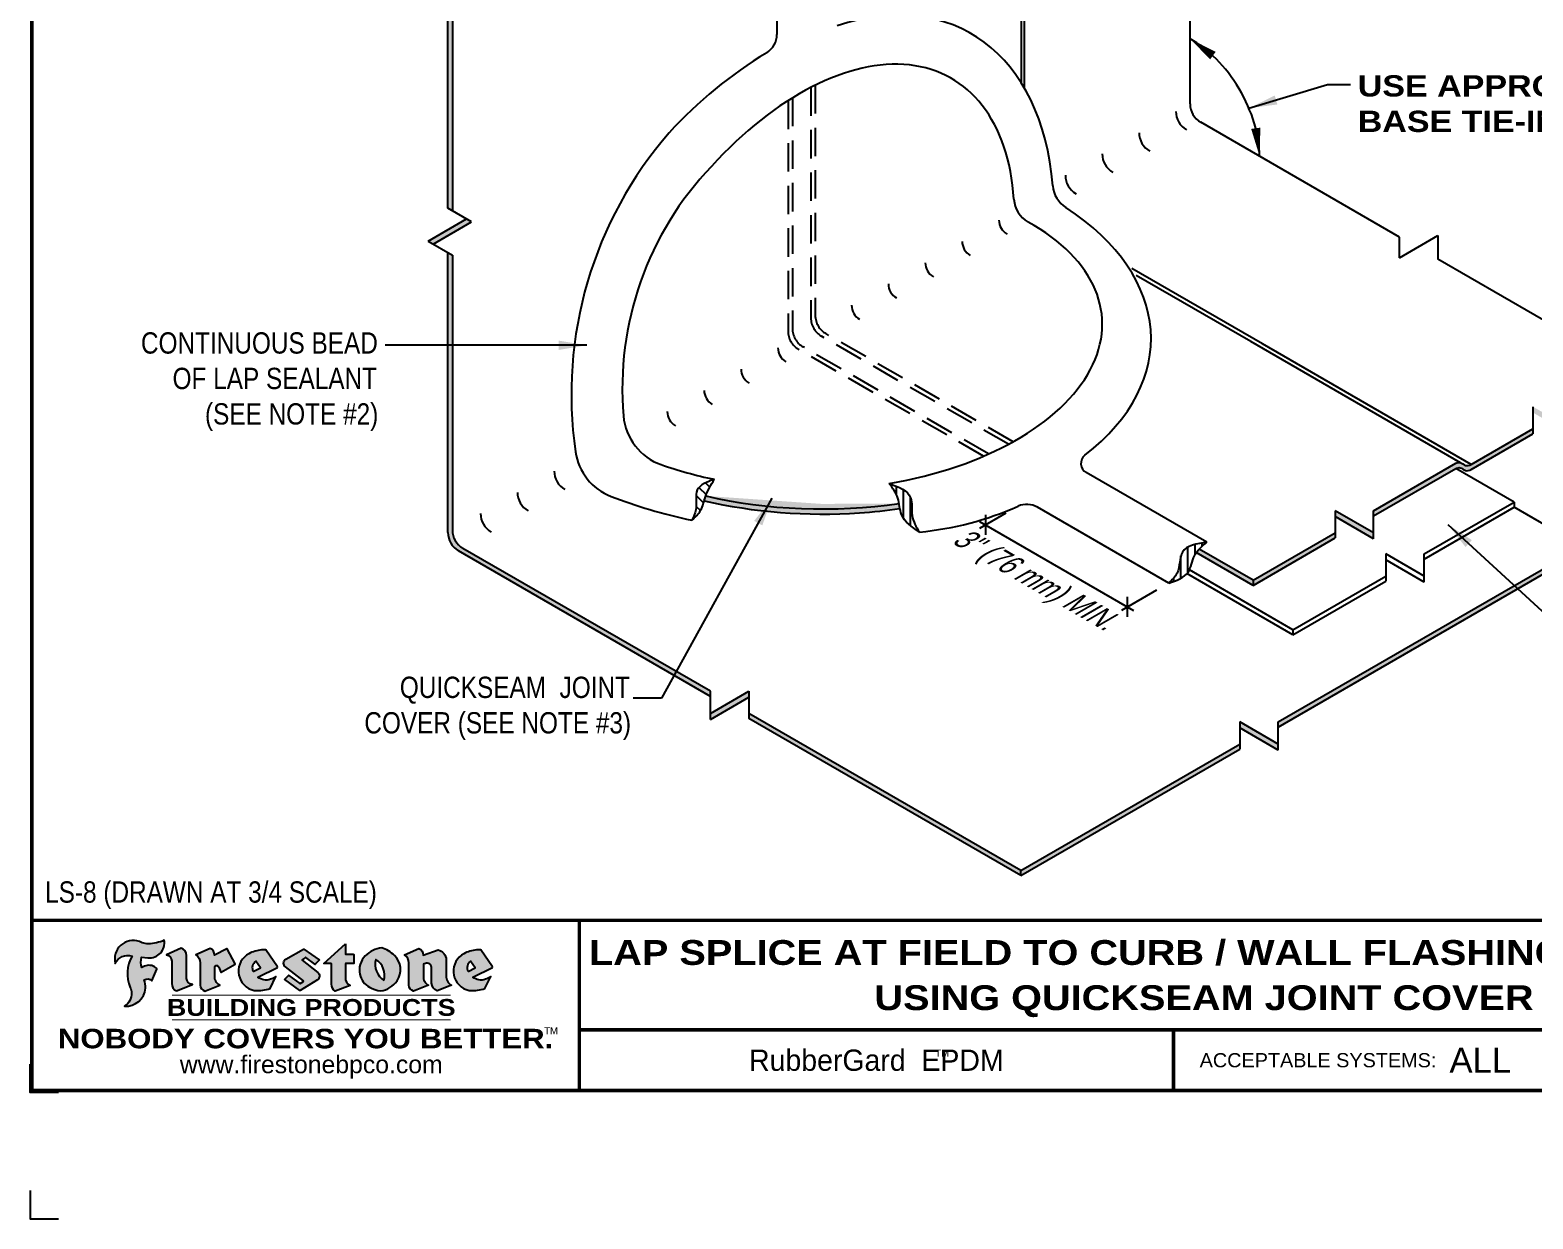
# Model space of a CAD drawing. Header units: inches. Extents: x 99.4 to 119.5, y 96.2 to 113.
# Drawn here: x 99.45 to 112.69, y 96.24 to 106.71 of the extents above; entities that cross this region are included whole.
import ezdxf
from ezdxf.enums import TextEntityAlignment as Align

# ---------------------------------------------------------------- set-up
doc = ezdxf.new("R2010")
doc.units = ezdxf.units.IN
doc.header["$MEASUREMENT"] = 0
doc.linetypes.add('HIDDEN', pattern=[0.375, 0.25, -0.125])
doc.layers.get('0').update_dxf_attribs({"linetype": 'CONTINUOUS'})
doc.layers.get('DEFPOINTS').update_dxf_attribs({"linetype": 'CONTINUOUS'})
for name, color, linetype in [('FSBP-ANNO-NOTE', 7, 'CONTINUOUS'), ('FSBP-MEMBRANE', 7, 'CONTINUOUS'), ('FSBP-SEALANTS', 1, 'CONTINUOUS'), ('FSBP-TTLB', 7, 'CONTINUOUS'), ('FSBP-TTLB-BORDER', 7, 'CONTINUOUS'), ('FSBP-TTLB-TEXT', 7, 'CONTINUOUS')]:
    doc.layers.add(name, color=color, linetype=linetype)
doc.styles.add('FSBP_ARIAL', font='arial.ttf')
doc.styles.add('FSBP_ARIAL_BOLD', font='')
doc.styles.add('FSBP_ARIAL_NAR', font='ARIALN.TTF')
doc.styles.add('FSBP_BANKGOTHIC', font='bgothm.ttf')
doc.styles.get('FSBP_ARIAL_BOLD').set_extended_font_data('Arial Black')
doc.dimstyles.new('FSBP-LEADER', dxfattribs={"dimtxt": 0.1875, "dimasz": 0.25, "dimexe": 0.0625, "dimexo": 0.125, "dimgap": 0.125, "dimtad": 0, "dimtih": 1, "dimtoh": 1, "dimdec": 4, "dimzin": 0, "dimdsep": 46, "dimlunit": 4, "dimtxsty": 'FSBP_ARIAL_NAR', "dimcen": 0.09375, "dimclrd": 256, "dimclre": 256, "dimclrt": 256, "dimadec": 0, "dimazin": 0, "dimtfac": 1, "dimtdec": 4, "dimtofl": 0, "dimtmove": 0, "dimatfit": 3, "dimfxl": 1, "dimtolj": 1, "dimtzin": 0, "dimlwd": -1, "dimlwe": -1, "dimarcsym": 0})

# ---------------------------------------------------------------- blocks, each defined once
blk = doc.blocks.new('TTLB-EPDM_2')
at = {"layer": 'FSBP-TTLB-TEXT'}
h = blk.add_hatch(color=1, dxfattribs=at)
edge = h.paths.add_edge_path()
edge.add_arc((1.037309769669573, -0.1982514792917306), 0.1319107607348553, 264.0410451462098, 370.3106169565175)
edge.add_arc((1.027551646585694, 0.1214293576525799), 0.3273056962876235, 270.05058356628535, 295.23459397187514, ccw=False)
edge.add_arc((1.022801957313345, -0.06680179986895154), 0.1391656561713503, 249.3281275763668, 272.0749124149863, ccw=False)
edge.add_line((0.9736743133014443, -0.1970076156048179), (0.9474927838574558, -0.1852745150568325))
edge.add_arc((0.8939498971398288, -0.3394262635682071), 0.1631857907024099, 70.84590087378872, 194.3325259843273)
edge.add_arc((0.8444260109029493, -0.4259936440910768), 0.1179914261095279, 70.96950098067128, 156.9641407594482, ccw=False)
edge.add_arc((1.153141409296894, -0.4684497516079468), 0.3110405457095052, 150.3231137483159, 203.2084295854517)
edge.add_arc((0.7562495500622943, -0.6412608153899899), 0.1218587156617311, 0.8849157075190988, 24.34668939894999, ccw=False)
edge.add_arc((0.7493781665697374, -0.6475258110744375), 0.1289731377238325, -58.36655102076742, 3.6216782311386737, ccw=False)
edge.add_arc((0.8256699029544474, -0.5792158350996106), 0.1783301886510354, 267.2205474105585, 354.1381621173521)
edge.add_arc((0.7903121048625305, -0.6011409294291745), 0.212787892960859, 0.9996158580669322, 21.00503380861244)
edge.add_arc((1.01880712263941, -0.5666691048185161), 0.05136395668415847, 40.82117713173261, 125.52727787225791, ccw=False)
edge.add_line((1.057676976260041, -0.5330924682126437), (1.102776947655911, -0.4308018311949837))
edge.add_arc((1.040858222524664, -0.4699705673995949), 0.07326744446031509, 32.31675181867256, 66.31481236598174)
edge.add_arc((1.032262518825329, -0.5063316993097662), 0.1102246948011782, 69.8179132332389, 125.254734720681)
edge.add_arc((1.127708877207287, -0.368959353531244), 0.1659710644737306, 164.1569669952081, 196.5811013160487, ccw=False)
edge.add_line((0.9680425188342383, -0.3236487780942383), (1.023615334387159, -0.3294494641845773))
h = blk.add_hatch(color=1, dxfattribs=at)
edge = h.paths.add_edge_path()
edge.add_line((1.275239419159561, -0.6223407783464694), (1.415345367376062, -0.5660418822574371))
edge.add_arc((1.421019305783958, -0.5090099247487757), 0.05731350411836949, 181.9717871001989, 264.31851000495806, ccw=False)
edge.add_line((1.363739737527226, -0.5109819325197265), (1.363412352251203, -0.3102363679013962))
edge.add_arc((1.294263659668751, -0.3103491388303989), 0.06914878453844908, 0.0934405599591014, 72.42834396969012)
edge.add_line((1.315139561173908, -0.2444268274366692), (1.186839444240604, -0.3024209471341379))
edge.add_arc((1.175246268095289, -0.3585110609420917), 0.05727567197445628, -0.017399788185912257, 78.322067691347, ccw=False)
edge.add_line((1.232521937428658, -0.3585284546236807), (1.232574268422297, -0.555126496687123))
edge.add_arc((1.305699496415486, -0.5558575689677219), 0.07312888236350451, 179.4272023230205, 245.3845503102953)
h = blk.add_hatch(color=1, dxfattribs=at)
edge = h.paths.add_edge_path()
edge.add_line((1.792026821926584, -0.3839679064720229), (1.722158956877934, -0.2518542302253621))
edge.add_arc((1.720119655279638, -0.2529327078887852), 0.002306916790721817, 27.87197133405656, 117.3766794470751)
edge.add_line((1.719058846382097, -0.250884159729182), (1.610638460368705, -0.3070279753467702))
edge.add_arc((1.547088841662962, -0.3061026658494403), 0.06355635479880145, 359.165808011073, 425.8793658831422)
edge.add_line((1.573061729235633, -0.2480956029480268), (1.446879247402876, -0.3051325108639702))
edge.add_arc((1.407812067100189, -0.370357133046621), 0.07602957263902092, -3.441403975725109, 59.07992244284969, ccw=False)
edge.add_line((1.483704536400296, -0.3749210150788969), (1.483704536400296, -0.5723838140635706))
edge.add_arc((1.54053746518044, -0.568254406115083), 0.05698275005415228, 184.1557352478595, 255.3066498366543)
edge.add_line((1.526084036778343, -0.6233736605654059), (1.657291340682093, -0.570650514527486))
edge.add_arc((1.688298576827198, -0.5021390388423987), 0.0752015358480571, 207.5160880841914, 245.649226723163, ccw=False)
edge.add_arc((1.721050197024907, -0.4914488168456328), 0.1093332836229113, 179.4823365255141, 204.5537900001094, ccw=False)
edge.add_line((1.611721375809452, -0.4904610114968335), (1.611721375809452, -0.4126404716788983))
edge.add_arc((1.628589765097195, -0.414159299036043), 0.01693662875851176, 28.356188110622725, 174.8549701683585, ccw=False)
edge.add_arc((1.627340435522395, -0.4197189881350504), 0.02111886817708033, 22.216893572439517, 40.10213956426492, ccw=False)
edge.add_line((1.646891420738257, -0.4117336534413738), (1.666638796144639, -0.4549750258192233))
edge.add_arc((1.668737246926742, -0.4540167099035481), 0.002306916790685496, 204.545128184284, 299.6323508190091)
edge.add_line((1.669877862091766, -0.4560219186518992), (1.791128135493295, -0.3870515928837648))
edge.add_line((1.791128135493295, -0.3870515928837648), (1.792026821926584, -0.3839679064720229))
h = blk.add_hatch(color=1, dxfattribs=at)
h.paths.add_polyline_path([(2.063388732080512, -0.2583237030618903, 0.02524281661523788), (2.025024361750752, -0.2610532129309178, 0.1213611957758757), (1.901773912052249, -0.3008158885520373, 0.6151668103976068), (1.93274136141747, -0.6099060679591872, 0.05306812109568645), (1.967936229862175, -0.617865745600497, 0.1150932231766138), (2.099126721549737, -0.5994933789882708), (2.151195569562105, -0.4944891916583316, -0.08755405562188731), (2.104230609512001, -0.5187113292177372, -0.265591761123442), (1.992692314386659, -0.5010701623316862), (2.165347897647223, -0.4141184325909109, 0.4518949533370738), (2.166222728871162, -0.4107679608846269)])
h.paths.add_polyline_path([(2.014217313945437, -0.4188965037300676), (1.951113654018855, -0.4515330109460507, -0.3720533890450154), (1.973177450672722, -0.3607130665457561)], flags=16)
h = blk.add_hatch(color=1, dxfattribs=at)
edge = h.paths.add_edge_path()
edge.add_arc((2.260407392426802, -0.3775796671688782), 0.04152450223225729, 123.20805433950699, 232.2027298779723, ccw=False)
edge.add_line((2.237665217914071, -0.3428366421988329), (2.393535971665983, -0.2540943745380986))
edge.add_arc((2.394677353533142, -0.2560991469722482), 0.002306916790741334, 55.64644466176611, 119.65426054492559, ccw=False)
edge.add_line((2.395979141996861, -0.2541946229174954), (2.531809646140459, -0.3470380726374032))
edge.add_arc((2.530468902927946, -0.3489153772789875), 0.002306916790700397, -42.731101238422525, 54.4661353739603, ccw=False)
edge.add_line((2.532163440279987, -0.3504807552658491), (2.498457913851155, -0.3869673252714421))
edge.add_arc((2.496763376499139, -0.3854019472845934), 0.002306916790672934, 233.7527076894875, 317.26889876138785, ccw=False)
edge.add_line((2.495399362263356, -0.38726241234572), (2.413849913492982, -0.3274738082119626))
edge.add_arc((2.412485899257181, -0.3293342732731342), 0.002306916790720064, 53.75270768979358, 124.4135619297835)
edge.add_line((2.41118211687575, -0.3274311136421062), (2.382933981293377, -0.346782838468144))
edge.add_arc((2.38423776367478, -0.3486859980991606), 0.002306916790694898, 124.4135619293799, 231.8459020253626)
edge.add_line((2.382812599816248, -0.3505000469010184), (2.519899969301207, -0.4581994452042721))
edge.add_arc((2.494247019847682, -0.4908523236374461), 0.04152450223225742, -55.21225898295222, 51.84590202520428, ccw=False)
edge.add_line((2.517938320565804, -0.5249552055672808), (2.364434947484597, -0.6179520922513717))
edge.add_arc((2.36323960192349, -0.6159790200102006), 0.002306916790726996, 233.2955624372927, 301.20872157023314, ccw=False)
edge.add_line((2.361860787187538, -0.6178285429225383), (2.231266621301074, -0.5204709167214361))
edge.add_arc((2.232647938930649, -0.5186232623475259), 0.002306916790697672, 135.5134179846393, 233.21798691998708, ccw=False)
edge.add_line((2.231002150870836, -0.5170067083764565), (2.262839375599356, -0.4845937328397696))
edge.add_arc((2.264485163659225, -0.4862102868108537), 0.002306916790748497, 53.0352839999411, 135.513417985369, ccw=False)
edge.add_line((2.265872365996302, -0.4843670465239001), (2.361834678328762, -0.5565872257804898))
edge.add_arc((2.363221880665761, -0.5547439854936304), 0.002306916790627066, 233.0352840000685, 302.2362632414394)
edge.add_line((2.36445241715569, -0.5566953042850713), (2.39428499383348, -0.5378823484768844))
edge.add_arc((2.393054457343549, -0.5359310296853765), 0.002306916790685166, 302.2362632406177, 412.2027298768422)
edge.add_line((2.394468296066179, -0.5341081404551886), (2.234958295420142, -0.4103916733127022))
h = blk.add_hatch(color=1, dxfattribs=at)
edge = h.paths.add_edge_path()
edge.add_line((2.763460561272041, -0.2072496393923444), (2.763460561272041, -0.2969520779963801))
edge.add_arc((2.765767478062699, -0.2969520779963943), 0.00230691679065842, 179.9999999996471, 269.9999999996471)
edge.add_line((2.765767478062685, -0.2992589947870528), (2.835417693520355, -0.2992589947870528))
edge.add_arc((2.835417693520355, -0.3015659115777538), 0.002306916790701052, 0, 90, ccw=False)
edge.add_line((2.837724610311056, -0.3015659115777538), (2.837724610311056, -0.3790761307453892))
edge.add_arc((2.83541769352037, -0.3790761307453749), 0.002306916790686842, 269.99999999964706, 359.99999999964706, ccw=False)
edge.add_line((2.835417693520355, -0.3813830475360618), (2.765767478062685, -0.3813830475360618))
edge.add_arc((2.765767478062699, -0.3836899643267202), 0.00230691679065842, 90.00000000035294, 180.0000000003529)
edge.add_line((2.763460561272041, -0.3836899643267344), (2.763460561272041, -0.5033995910642801))
edge.add_arc((2.836735953378943, -0.5071368822038516), 0.07337063740681413, 177.0802527808789, 245.3249543133826)
edge.add_line((2.806105814540615, -0.5738080530967267), (2.674529557384915, -0.6226036013049594))
edge.add_arc((2.708610405062069, -0.564298408791804), 0.06753517344606039, 177.0345319916277, 239.6926428024901, ccw=False)
edge.add_line((2.641165668230087, -0.560804539009709), (2.641165668230087, -0.3836899643267344))
edge.add_arc((2.638858751439429, -0.3836899643267202), 0.00230691679065842, 359.9999999996471, 449.999999999647)
edge.add_line((2.638858751439443, -0.3813830475360618), (2.572857950769389, -0.3813830475360618))
edge.add_line((2.572857950769389, -0.3813830475360618), (2.763460561272041, -0.2072496393923444))
h = blk.add_hatch(color=1, dxfattribs=at)
edge = h.paths.add_edge_path(flags=16)
edge.add_arc((2.940363509127394, -0.4847985213681437), 0.1684614578629418, 344.5558804047865, 417.0140046669545)
edge.add_arc((3.194458079644619, -0.3883534532477785), 0.1684614578629414, 164.5558804047864, 237.0140046669546)
edge = h.paths.add_edge_path()
edge.add_arc((3.069375116502199, -0.4399344555144872), 0.1828726885096673, 136.0914512150047, 191.213418978326)
edge.add_arc((3.064939550433406, -0.4318234379590333), 0.1803148804748503, 194.0167254156723, 240.6663730831859)
edge.add_arc((3.098047041778981, -0.3845058757092554), 0.2378525180183701, 239.2975390661776, 264.2889872773176)
edge.add_arc((3.04884478212623, -0.4190232383793012), 0.203760689247156, 277.1986764832036, 326.503572961274)
edge.add_arc((3.077739326803546, -0.4341046616465112), 0.171374865791709, 325.3768876809902, 406.3828327799087)
edge.add_arc((3.011839488065919, -0.4896144380417797), 0.2571945645850002, 44.28462553519766, 73.82901434867304)
edge.add_arc((3.117152499586992, -0.4983433120546693), 0.2579560664039132, 97.50292863483666, 134.1039137579027)
h = blk.add_hatch(color=1, dxfattribs=at)
edge = h.paths.add_edge_path()
edge.add_line((3.322690228557462, -0.5721896537377091), (3.322690228557462, -0.3749210150788969))
edge.add_arc((3.246797759257384, -0.3703571330465745), 0.076029572638996, 356.5585960242387, 419.0799224428129)
edge.add_line((3.285864939560099, -0.3051325108639702), (3.412047421392799, -0.2480956029480268))
edge.add_arc((3.386074533820159, -0.3061026658494941), 0.06355635479883807, 0.3962622833877276, 65.87936588318718, ccw=False)
edge.add_line((3.449629368605429, -0.3056631084210863), (3.580526418688805, -0.2593848434574539))
edge.add_arc((3.555744121700958, -0.3530904070730321), 0.09692726601172152, 2.366977007666776, 75.18615851992018, ccw=False)
edge.add_line((3.652588689330287, -0.3490873311063041), (3.652588689330287, -0.4883770011386872))
edge.add_arc((3.761877549389556, -0.4914934052703811), 0.1093332836229047, 178.3666365323574, 204.5537900000422)
edge.add_arc((3.729125929191727, -0.5021836272670953), 0.07520153584796169, 207.5160880841711, 245.2240541443093)
edge.add_line((3.697611150971852, -0.5704631245385627), (3.572585913552643, -0.6207021253773775))
edge.add_arc((3.59534718600759, -0.5526356419907701), 0.07177131519198746, 180.3328587115751, 251.51018566665869, ccw=False)
edge.add_line((3.523577081955409, -0.5530525936986663), (3.523577081955409, -0.4153032515383615))
edge.add_arc((3.486319529276879, -0.4148773504126441), 0.0372599868942854, 359.3450650296066, 449.0500281941028)
edge.add_arc((3.482769874121713, -0.4419622099033496), 0.06447454900600783, 86.29402372314017, 119.8211331593848)
edge.add_line((3.450707067966732, -0.3860252459975726), (3.450707067966732, -0.4904610114968335))
edge.add_arc((3.560035889182251, -0.491448816845647), 0.1093332836229751, 179.4823365255069, 204.5537900001023)
edge.add_arc((3.527284268984408, -0.5021390388424952), 0.07520153584796385, 207.5160880841699, 245.6492267231416)
edge.add_line((3.496277032839316, -0.570650514527486), (3.365069728935509, -0.6233736605654059))
edge.add_arc((3.37950248606194, -0.5682868177318081), 0.05694615642555727, 183.9298782390169, 255.318496325343, ccw=False)
h = blk.add_hatch(color=1, dxfattribs=at)
h.paths.add_polyline_path([(3.957695472291277, -0.2583237030618903, 0.02524281661523822), (3.919331101961575, -0.2610532129309178, 0.1085638477195505), (3.807890832595604, -0.2939221658134414, 0.6425897848490651), (3.827048101628293, -0.6099060679591872, 0.05306812109569052), (3.862242970072884, -0.617865745600497, 0.1150932231766133), (3.993433461760503, -0.5994933789882708), (4.045502309772871, -0.4944891916583316, -0.08755405562189084), (3.998537349722767, -0.5187113292177372, -0.2655917611234366), (3.886999054597368, -0.5010701623316862), (4.059654637857989, -0.4141184325909109, 0.4518949533370731), (4.060529469081928, -0.4107679608846269)])
h.paths.add_polyline_path([(3.90852405415626, -0.4188965037300676), (3.845420394229677, -0.4515330109460507, -0.3720533890450147), (3.867484190883488, -0.3607130665457561)], flags=16)
at = {"layer": 'DEFPOINTS', "color": 1}
blk.add_lwpolyline([(0.234375, -1.515625), (-0.015625, -1.515625), (-0.015625, -1.265625)], dxfattribs=at)
at = {"layer": 'DEFPOINTS', "linetype": 'Continuous', "ltscale": 1.75}
blk.add_lwpolyline([(-0.015625, -2.380833333333342), (-0.015625, -2.630833333333342), (0.234375, -2.630833333333342)], dxfattribs=at)
at = {"layer": 'FSBP-TTLB', "const_width": 0.03125}
for points in [[(0, 0), (0, -1.5), (20, -1.5), (20, 0), (0, 0)], [(4.825208527206769, 0), (4.825208527206769, -0.9643749050531198)], [(4.825208527206769, -0.9643749050531198), (15.84028770518938, -0.9643749050531198)], [(4.825208527206769, -0.9643749050531198), (4.825208527206769, -1.5)]]:
    blk.add_lwpolyline(points, dxfattribs=at)
at = {"layer": 'FSBP-TTLB-BORDER', "const_width": 0.03125}
blk.add_lwpolyline([(20, 0), (20, 13), (0, 13), (0, 0)], dxfattribs=at)
at = {"layer": 'FSBP-TTLB-TEXT', "color": 1}
blk.add_line((0.7358432058323388, -0.379822754145593), (0.7358432058323388, -0.379822754145593), dxfattribs=at)
for points in [[(1.023615323725323, -0.3294494630716969, 0.5000510906601082), (1.167090420776901, -0.1746414942047778, -0.1103304102359608), (1.027840608309816, -0.2058762110801382, -0.09957876667165425), (0.9736743133014443, -0.1970076156048179), (0.9474927838574558, -0.1852745150568325, 0.5978159689075124), (0.7358432058323388, -0.379822754145593, -0.3938834584182213), (0.8828996422548698, -0.3144510229727047, 0.2349406564350952), (0.86727108227484, -0.5910237178633082, -0.1027304183841549), (0.8780937320133262, -0.6393788197974146, -0.2772692352614086), (0.8170223912655956, -0.7573362346216896, 0.3985429150902959), (1.003067614090241, -0.5974286950643517, 0.0875124847930418), (0.9889600163401155, -0.5248671157293501, -0.3874031597924062), (1.057676976260041, -0.5330924682126437), (1.102776947655911, -0.4308018311949837, 0.1494423498871741), (1.07029056398062, -0.4028746979725923, 0.2467195073738216), (0.9686394281704906, -0.4163228904100862, -0.1424285161541127), (0.9680425188342383, -0.3236487780942383), (1.023615334387159, -0.3294494641845773)], [(2.166222728871162, -0.4107679608846269), (2.063388732080512, -0.2583237030618903, 0.02524281661523788), (2.025024361750752, -0.2610532129309178, 0.1085638477195265), (1.913584092384895, -0.2939221658134414, 0.6425897848491228), (1.93274136141747, -0.6099060679591872, 0.05306812109568648), (1.967936229862175, -0.617865745600497, 0.1150932231766137), (2.099126721549737, -0.5994933789882708), (2.151195569562105, -0.4944891916583316, -0.0875540556218873), (2.104230609512001, -0.5187113292177372, -0.2655917611234418), (1.992692314386659, -0.5010701623316862), (2.165347897647223, -0.4141184325909109)], [(2.763460561272041, -0.2072496393923444), (2.763460561272041, -0.2969520779963801, 0.4142135623730958), (2.765767478062685, -0.2992589947870528), (2.835417693520355, -0.2992589947870528, -0.414213562373095), (2.837724610311056, -0.3015659115777538), (2.837724610311056, -0.3790761307453892, -0.4142135623730938), (2.835417693520355, -0.3813830475360618), (2.765767478062685, -0.3813830475360618, 0.4142135623730958), (2.763460561272041, -0.3836899643267344), (2.763460561272041, -0.5033995910642801, 0.3068985753588853), (2.806105814540615, -0.5738080530967267), (2.674529557384915, -0.6226036013049594, -0.2804194150632976), (2.641165668230087, -0.560804539009709), (2.641165668230087, -0.3836899643267344, 0.414213562373095), (2.638858751439443, -0.3813830475360618), (2.572857950769389, -0.3813830475360618), (2.763460561272041, -0.2072496393923444)], [(4.060529469081928, -0.4107679608846269), (3.957695472291277, -0.2583237030618903, 0.02524281661523788), (3.919331101961575, -0.2610532129309178, 0.1085638477195265), (3.807890832595604, -0.2939221658134414, 0.6425897848491228), (3.827048101628293, -0.6099060679591872, 0.05306812109568648), (3.862242970072884, -0.617865745600497, 0.1150932231766137), (3.993433461760503, -0.5994933789882708), (4.045502309772871, -0.4944891916583316, -0.0875540556218873), (3.998537349722767, -0.5187113292177372, -0.2655917611234418), (3.886999054597368, -0.5010701623316862), (4.059654637857989, -0.4141184325909109)], [(4.059654637857989, -0.4141184325909109, 0.4518949533370731), (4.060529469081928, -0.4107679608846269, 0.4518949533370731)]]:
    blk.add_lwpolyline(points, format="xyb", dxfattribs=at)
for points in [[(1.275239419159561, -0.6223407783464694), (1.415345367376062, -0.5660418822574371, -0.3756100036733062), (1.363739737527226, -0.5109819325197265), (1.363412352251203, -0.3102363679013962, 0.3265360292958048), (1.315139561173908, -0.2444268274366692), (1.186839444240604, -0.3024209471341379, -0.3557863980845349), (1.232521937428658, -0.3585284546236807), (1.232574268422297, -0.555126496687123, 0.2960110723418457)], [(1.792026821926584, -0.3839679064720229), (1.722158956877934, -0.2518542302253621, 0.4116839150163434), (1.719058846382097, -0.250884159729182), (1.610638460368705, -0.3070279753467702, 0.2996033003794034), (1.573061729235633, -0.2480956029480268), (1.446879247402876, -0.3051325108639702, -0.2797757560995365), (1.483704536400296, -0.3749210150788969), (1.483704536400296, -0.5723838140635706, 0.320828638474519), (1.526084036778343, -0.6233736605654059), (1.657291340682093, -0.570650514527486, -0.1679398621276611), (1.621603752698661, -0.5368819723450571, -0.1098333365370753), (1.611721375809452, -0.4904610114968335), (1.611721375809452, -0.4126404716788983, -0.743334502655012), (1.64349420176768, -0.4061152228778298, -0.07819791644735608), (1.646891420738257, -0.4117336534413738), (1.666638796144639, -0.4549750258192233, 0.4404648714563479), (1.669877862091766, -0.4560219186518992), (1.791128135493295, -0.3870515928837648)], [(2.234958295420142, -0.4103916733127022, -0.5150044486718882), (2.237665217914071, -0.3428366421988329), (2.393535971665983, -0.2540943745380986, -0.2867822934100265), (2.395979141996861, -0.2541946229174954), (2.531809646140459, -0.3470380726374032, -0.4515027974650387), (2.532163440279987, -0.3504807552658491), (2.498457913851155, -0.3869673252714421, -0.3814439164929681), (2.495399362263356, -0.38726241234572), (2.413849913492982, -0.3274738082119626, 0.3184718635035665), (2.41118211687575, -0.3274311136421062), (2.382933981293377, -0.346782838468144, 0.5064094529656681), (2.382812599816248, -0.3505000469010184), (2.519899969301207, -0.4581994452042721, -0.5043597839115849), (2.517938320565804, -0.5249552055672808), (2.364434947484597, -0.6179520922513717, -0.3053163970316367), (2.361860787187538, -0.6178285429225383), (2.231266621301074, -0.5204709167214361, -0.4541703869768119), (2.231002150870836, -0.5170067083764565), (2.262839375599356, -0.4845937328397696, -0.3762644290664977), (2.265872365996302, -0.4843670465239001), (2.361834678328762, -0.5565872257804898, 0.3114700032088108), (2.36445241715569, -0.5566953042850713), (2.39428499383348, -0.5378823484768844, 0.520381097387146), (2.394468296066179, -0.5341081404551886)], [(2.937624918725987, -0.3131105398334029, 0.2452625673097023), (2.889993533867141, -0.4754966266250307, 0.2064059665179019), (2.976604338974084, -0.5890186876871866, 0.1094800500670344), (3.074378098474654, -0.6211778035979165, 0.2185147641853038), (3.218764944843201, -0.5314757029352819, 0.3689489483072479), (3.195959963110113, -0.3100352223135445, 0.1296305888694145), (3.0834694040758, -0.242595816912754, 0.1610736375384317)], [(3.322690228557462, -0.5721896537377091), (3.322690228557462, -0.3749210150788969, 0.2797757560995341), (3.285864939560099, -0.3051325108639702), (3.412047421392799, -0.2480956029480268, -0.2937618496109166), (3.449629368605429, -0.3056631084210863), (3.580526418688805, -0.2593848434574539, -0.3288760160581939), (3.652588689330287, -0.3490873311063041), (3.652588689330287, -0.4883770011386872, 0.114762897203527), (3.662431105063263, -0.536926560769686, 0.166032965990522), (3.697611150971852, -0.5704631245385627), (3.572585913552643, -0.6207021253773775, -0.3209557512194564), (3.523577081955409, -0.5530525936986663), (3.523577081955409, -0.4153032515383615, 0.4127061514896111), (3.48693727661589, -0.3776224848030694, 0.1473421876160361), (3.450707067966732, -0.3860252459975726), (3.450707067966732, -0.4904610114968335, 0.1098333365370753), (3.460589444855941, -0.5368819723450855, 0.1679398621276611), (3.496277032839316, -0.570650514527486), (3.365069728935509, -0.6233736605654059, -0.3219729545308964), (3.322690228557462, -0.5721896537377091, 29.1476284739)], [(1.951113654018855, -0.4515330109460507), (2.014217313945437, -0.4188965037300676), (1.973177450672722, -0.3607130665457561, 0.3720533890450154)], [(3.10274193015772, -0.5296595419651595, 0.3271311138286319), (3.032079658614293, -0.3434924326507627, 0.3271311138286322)], [(3.845420394229677, -0.4515330109460507), (3.90852405415626, -0.4188965037300676), (3.867484190883488, -0.3607130665457561, 0.3720533890450154)]]:
    blk.add_lwpolyline(points, format="xyb", close=True, dxfattribs=at)
at = {"layer": 'FSBP-TTLB-TEXT'}
for points, const_width in [([(1.233926579809207, -0.6584455781731435), (3.691229482685259, -0.6584455781731577)], 0.0078125), ([(1.233926579809207, -0.8761560960495984), (3.691229482685259, -0.8761560960495842)], 0.0078125), ([(10.06152282927678, -0.9643749050531198), (10.06152282927678, -1.5)], 0.03125)]:
    blk.add_lwpolyline(points, dxfattribs=dict(at, const_width=const_width))
at = {"layer": 'FSBP-TTLB-TEXT', "color": 1}
for centre, start, end in [((1.789987520328282, -0.3850463841354355), 299.6323508193319, 27.87197133380463), ((2.164310260790558, -0.412058050385383), 296.7304547840455, 34.00233684987403)]:
    blk.add_arc(centre, 0.00230691679068068, start, end, dxfattribs=at)
at = {"layer": 'FSBP-TTLB-TEXT', "lineweight": 18, "style": 'FSBP_ARIAL_BOLD'}
blk.add_text('BUILDING PRODUCTS', height=0.1484375, dxfattribs=at).set_placement((2.462578031247233, -0.7673008371113639), align=Align.MIDDLE_CENTER)
at = {"layer": 'FSBP-TTLB-TEXT', "color": 1}
for s, height, style, p in [('NOBODY COVERS YOU BETTER.', 0.171875, 'FSBP_ARIAL_BOLD', (2.412604263603384, -1.041650450587369)), ('TM', 0.0625, 'FSBP_BANKGOTHIC', (4.576671173373001, -0.9725745042934193))]:
    blk.add_text(s, height=height, dxfattribs=dict(at, style=style)).set_placement(p, align=Align.MIDDLE_CENTER)
at = {"layer": 'FSBP-TTLB-TEXT'}
for s, height, style, p in [('www.firestonebpco.com', 0.15625, 'FSBP_ARIAL', (2.462578031247233, -1.268657306740124)), ('RubberGard  EPDM', 0.1875, 'FSBP_BANKGOTHIC', (7.443365678241776, -1.23218745252656)), ('TM', 0.0625, 'FSBP_BANKGOTHIC', (8.023397742165457, -1.169706269210366))]:
    blk.add_text(s, height=height, dxfattribs=dict(at, style=style)).set_placement(p, align=Align.MIDDLE_CENTER)
at = {"layer": 'FSBP-TTLB-TEXT', "style": 'FSBP_ARIAL'}
blk.add_text('ACCEPTABLE SYSTEMS:', height=0.125, dxfattribs=at).set_placement((10.29281281591562, -1.23218745252656), align=Align.MIDDLE_LEFT)
at = {"layer": 'FSBP-TTLB-TEXT'}
for tag, height, style, p in [('MAXIMUM_WARRANTY', 0.1875, 'FSBP_ARIAL_BOLD', (18.03987100774941, 0.2240244307510579)), ('ACCPT_SYSTEMS', 0.21875, 'FSBP_ARIAL', (12.49438170418193, -1.23218745252656))]:
    blk.add_attdef(tag, text='', height=height, dxfattribs=dict(at, style=style)).set_placement(p, align=Align.MIDDLE_LEFT)
for tag, height, style, p in [('DETAIL_DESCP_LINE_1', 0.21875, 'FSBP_ARIAL_BOLD', (10.33118450231211, -0.2831249841755152)), ('DETAIL_DESCP_LINE_2', 0.21875, 'FSBP_ARIAL_BOLD', (10.33118450231211, -0.6812499208775904)), ('ISSUE_REV_DATE', 0.21875, 'FSBP_ARIAL', (16.84069633627263, -0.7282559425942452)), ('DETAIL_NUMBER', 0.4375, 'FSBP_ARIAL', (18.91941590748775, -0.8931630692489421))]:
    blk.add_attdef(tag, text='', height=height, dxfattribs=dict(at, style=style)).set_placement(p, align=Align.MIDDLE_CENTER)

msp = doc.modelspace()

# ---------------------------------------------------------------- hatches: boundary and pattern name
at = {"layer": 'FSBP-MEMBRANE'}
h = msp.add_hatch(color=256, dxfattribs=at)
h.paths.add_polyline_path([(113.1257118548913, 102.115645800339), (113.1257118548913, 102.160645800339), (110.4474557520999, 100.6143539184337), (110.4474557520999, 100.5693539184336)])
h.paths.add_polyline_path([(110.1089387731728, 100.6143539184337), (110.1089387731727, 100.5623923942066), (110.4474557521, 100.3669495252978), (110.4474557521, 100.4189110495248)])
h.paths.add_polyline_path([(110.1089387731727, 100.3739110495248), (110.1089387731727, 100.4189110495248), (108.1798760660015, 99.30516617625585), (108.1798760660015, 99.26016617625586)])
h.paths.add_polyline_path([(105.7832273199631, 100.688871974934), (105.7832273199632, 100.6438719749339), (108.1798760660015, 99.26016617625574), (108.1798760660015, 99.30516617625577)])
h.paths.add_polyline_path([(105.7832273199631, 100.8323533196158), (105.7832273199631, 100.8843148438429), (105.4447103410359, 100.6888719749341), (105.4447103410359, 100.636910450707)])
h.paths.add_polyline_path([(103.2627620512833, 102.1440632762894, -0.2679491924311238), (103.1690120512833, 102.306443039499), (103.1690120512833, 104.7275177607416), (103.1300409081131, 104.7500177607416), (103.1300409081129, 102.283943039499, 0.2679491924311441), (103.2237909081129, 102.1215632762894), (105.4447103410359, 100.8393148438429), (105.4447103410359, 100.8843148438429)])
h.paths.add_polyline_path([(103.3382705407469, 105.0206820641049), (103.2932705407469, 105.0466628262184), (102.9547535618198, 104.8512199573095), (102.9997535618197, 104.825239195196)])
h.paths.add_polyline_path([(103.1690120512834, 107.5394782198018), (103.1300409081132, 107.5619782198018), (103.1300409081131, 105.1409034985594), (103.1690120512834, 105.1184034985593)])
h.paths.add_polyline_path([(105.4344538755424, 108.8474316668712), (105.3954827323722, 108.8699316668712), (103.130040908113, 107.5619782198018), (103.1690120512834, 107.5394782198018)])
h.paths.add_polyline_path([(105.6083449346463, 109.1373541403948), (105.5693737914762, 109.1598541403947), (105.5693737914762, 108.7695356170878), (105.6083449346463, 108.7470356170879)])
h.paths.add_polyline_path([(108.0758766970029, 110.3724578438851), (108.0369055538326, 110.394957843885), (105.7335084891236, 109.0650909285247), (105.7724796322938, 109.0425909285247)])
h = msp.add_hatch(color=256, dxfattribs=at)
edge = h.paths.add_edge_path()
edge.add_spline(control_points=[(109.7504806807529, 102.1368364273048), (109.7412932243791, 102.127220534632), (109.7327514488588, 102.1171624322768), (109.72514276889, 102.1064652775396)], knot_values=[0.3833086856755947, 0.3833086856755947, 0.3833086856755947, 0.3833086856755947, 0.4231337143604138, 0.4231337143604138, 0.4231337143604138, 0.4231337143604138], degree=3, periodic=0)
edge.add_line((109.72514276889, 102.1064652775396), (110.2257847618977, 101.817419488109))
edge.add_line((110.2257847618977, 101.817419488109), (110.2257847618978, 101.8624194881089))
edge.add_line((110.2257847618978, 101.8624194881089), (109.7504806807529, 102.1368364273048))
h.paths.add_polyline_path([(110.9496149700868, 102.2353230536545), (110.9496149700868, 102.2803230536545), (110.2257847618978, 101.8624194881089), (110.2257847618978, 101.817419488109)])
h.paths.add_polyline_path([(110.9496149700869, 102.4757659225634), (110.9496149700869, 102.4238043983363), (111.2881319490141, 102.2283615294275), (111.2881319490141, 102.2803230536545)])
edge = h.paths.add_edge_path()
edge.add_spline(control_points=[(112.0119621572031, 102.8486694881089), (112.0256949362942, 102.8531969541788), (112.057213013272, 102.8635879335397), (112.095513821305, 102.8178051371181), (112.1312729233835, 102.8311897141528), (112.1491802899055, 102.8378924139626)], knot_values=[0, 0, 0, 0, 0.04031583738767489, 0.09252880700864195, 0.1449044867430797, 0.1449044867430797, 0.1449044867430797, 0.1449044867430797], degree=3, periodic=0)
edge.add_line((112.1491802899056, 102.8378924139627), (112.692836264801, 103.151772337415))
edge.add_line((112.692836264801, 103.151772337415), (112.692836264801, 103.1967723374151))
edge.add_line((112.692836264801, 103.1967723374151), (112.1491802899056, 102.8828924139627))
edge.add_spline(control_points=[(112.1491802899056, 102.8828924139627), (112.1312729233835, 102.8761897141528), (112.096636289999, 102.8632252754279), (112.0696127091515, 102.8938212860917), (112.0548217749604, 102.8988538295731)], knot_values=[0.04359884724573357, 0.04359884724573357, 0.04359884724573357, 0.04359884724573357, 0.09597452698017131, 0.1449044867430732, 0.1449044867430732, 0.1449044867430732, 0.1449044867430732], degree=3, periodic=0)
edge.add_spline(control_points=[(112.0548217749604, 102.8988538295731), (112.0538293608445, 102.8991914936534), (112.0405460066588, 102.9030931020546), (112.0256949362942, 102.8981969541788), (112.0119621572031, 102.8936694881089)], knot_values=[0, 0, 0, 0, 0.003283009858114874, 0.04359884724573356, 0.04359884724573356, 0.04359884724573356, 0.04359884724573356], degree=3, periodic=0)
edge.add_line((112.0119621572031, 102.8936694881089), (111.288131949014, 102.4757659225634))
edge.add_line((111.288131949014, 102.4757659225634), (111.288131949014, 102.4307659225634))
edge.add_line((111.288131949014, 102.4307659225634), (112.0119621572031, 102.8486694881089))
h.paths.add_polyline_path([(112.6928362648011, 103.392215206324), (112.6928362648011, 103.340253682097), (113.0313532437284, 103.1448108131881), (113.0313532437284, 103.1967723374152)])
h.paths.add_polyline_path([(113.5678788612244, 103.6569784160125), (113.5678788612244, 103.7019784160125), (113.0313532437283, 103.3922152063241), (113.0313532437283, 103.347215206324)])
h = msp.add_hatch(color=256, dxfattribs=at)
edge = h.paths.add_edge_path()
edge.add_spline(control_points=[(105.3884754764336, 102.5631821975658), (105.8201008240333, 102.4626869298184), (106.2948003871034, 102.4255836899472), (106.8768723864748, 102.4650843025541), (106.9963017944356, 102.4779011749203), (107.1138267201089, 102.4951520498666)], knot_values=[1.186530191811016, 1.186530191811016, 1.186530191811016, 1.186530191811016, 1.687800023791465, 1.687800023791465, 1.818531597852108, 1.818531597852108, 1.818531597852108, 1.818531597852108], degree=3, periodic=0)
edge.add_spline(control_points=[(107.113826720109, 102.4951520498666), (107.1111469751573, 102.5097217813823), (107.1089341301132, 102.5245923646151), (107.1063321702315, 102.5393419345883)], knot_values=[0.2767250454055321, 0.2767250454055321, 0.2767250454055321, 0.2767250454055321, 0.320848209976529, 0.320848209976529, 0.320848209976529, 0.320848209976529], degree=3, periodic=0)
edge.add_ellipse((106.4317329679988, 104.0819226635821), major_axis=(-2.755675960631075, 0), ratio=0.5773502691896227, start_angle=68.06054319118402, end_angle=104.1702232536644, ccw=False)
edge.add_spline(control_points=[(105.402138991291, 102.6061532322766), (105.4010018834301, 102.6030461306915), (105.3960135153047, 102.5889300318869), (105.3917457739389, 102.5744569862647), (105.3884754764343, 102.5631821975682)], knot_values=[0.1913570833392486, 0.1913570833392486, 0.1913570833392486, 0.1913570833392486, 0.2004613973700534, 0.232501208320991, 0.232501208320991, 0.232501208320991, 0.232501208320991], degree=3, periodic=0)
at = {"layer": 'FSBP-SEALANTS'}
h = msp.add_hatch(dxfattribs=at)
h.set_pattern_fill('ANSI31', color=256, scale=0.5419010366688054, angle=90, style=0)
h.set_pattern_definition([(135, (-34.8775379676044, 188.6807995590178), (-0.04789773722006654, -0.04789773722006653), [])])
edge = h.paths.add_edge_path()
edge.add_spline(control_points=[(105.2793199565338, 102.3914964733729), (105.3089252009699, 102.4185951677974), (105.3700454270586, 102.4745406045429), (105.3963070806341, 102.616472656447), (105.4476308720833, 102.7023672448416), (105.4775441518642, 102.7524295801009)], knot_values=[0, 0, 0, 0, 0.1082083638258201, 0.223396894290155, 0.3843303083398824, 0.3843303083398824, 0.3843303083398824, 0.3843303083398824], degree=3, periodic=0)
edge.add_spline(control_points=[(105.4775441518642, 102.7524295801009), (105.4138153440613, 102.7289587498923), (105.2870067629096, 102.6822561238773), (105.3356338289825, 102.5033471384286), (105.2943033885758, 102.4212565798233), (105.2793199565338, 102.3914964733729)], knot_values=[0, 0, 0, 0, 0.1629294440911268, 0.3241995628877877, 0.4159131962507827, 0.4159131962507827, 0.4159131962507827, 0.4159131962507827], degree=3, periodic=0)
h = msp.add_hatch(dxfattribs=at)
h.set_pattern_fill('ANSI31', color=256, scale=0.5, angle=45, style=0)
h.set_pattern_definition([(90, (-330.417819347338, 216.6832101068058), (-0.0625, 1.387778780781446e-17), [])])
edge = h.paths.add_edge_path()
edge.add_spline(control_points=[(107.2853765159408, 102.2873085332088), (107.2577501431753, 102.3335739625207), (107.202765425264, 102.4256559597249), (107.2411337940968, 102.6324876047341), (107.1013220605824, 102.6849290932706), (107.018731628669, 102.7159076462113)], knot_values=[0, 0, 0, 0, 0.1591009239459519, 0.3166582705889766, 0.5440688492764894, 0.5440688492764894, 0.5440688492764894, 0.5440688492764894], degree=3, periodic=0)
edge.add_spline(control_points=[(107.018731628669, 102.7159076462113), (107.0493407802806, 102.6751778981095), (107.1104328094071, 102.5938864272148), (107.1103319215273, 102.4061582007225), (107.2200241850408, 102.3316806706332), (107.2853765159408, 102.2873085332088)], knot_values=[0, 0, 0, 0, 0.1499120588157483, 0.2992056748190907, 0.5192485395514428, 0.5192485395514428, 0.5192485395514428, 0.5192485395514428], degree=3, periodic=0)
h = msp.add_hatch(dxfattribs=at)
h.set_pattern_fill('ANSI31', color=256, scale=0.5, angle=45, style=0)
h.set_pattern_definition([(90, (-329.9724723034558, 216.4260888711376), (-0.0625, 1.387778780781446e-17), [])])
edge = h.paths.add_edge_path()
edge.add_spline(control_points=[(109.4832751542685, 101.8388735282323), (109.511631797886, 101.8655094672394), (109.5875899372749, 101.9368584038464), (109.5656785858965, 102.1584021682371), (109.7293261373789, 102.1834608793176), (109.8189171720174, 102.1971796049086)], knot_values=[0, 0, 0, 0, 0.1138107762949633, 0.3048617081191227, 0.5359885741970676, 0.5359885741970676, 0.5359885741970676, 0.5359885741970676], degree=3, periodic=0)
edge.add_spline(control_points=[(109.4826120166313, 101.8382506212442), (109.5510700154158, 101.8606676781668), (109.6736596091552, 101.9008105095347), (109.6911305479272, 102.0936040465968), (109.7757167398806, 102.1621641335339), (109.8189171720174, 102.1971796049086)], knot_values=[0, 0, 0, 0, 0.1959390323726627, 0.3508733355159737, 0.5126011587649579, 0.5126011587649579, 0.5126011587649579, 0.5126011587649579], degree=3, periodic=0)

# ---------------------------------------------------------------- linework, layer by layer
at = {"layer": 'FSBP-ANNO-NOTE'}
for p, q in [((108.0476148244301, 102.4529193387439), (107.8155600369463, 102.3189424447233)), ((107.8696866246827, 102.261804097075), (107.8696866246827, 102.4385807923716)), ((107.8155600369463, 102.3814424447233), (109.1736305327875, 101.5973600783709)), ((109.3743588411595, 101.7757506212435), (109.0653773573145, 101.5973600783708)), ((109.119503945051, 101.5402217307225), (109.119503945051, 101.7169984260191))]:
    msp.add_line(p, q, dxfattribs=at)
for points in [[(109.6707645441948, 106.6335846427601, 0, 0.08203125, 0), (109.8722604589013, 106.4856616466549, 0.08203125, 0.08203125, 0)], [(110.2839416605397, 105.5979604428368, 0, 0.08203125, 0), (110.2499571502455, 105.8456030673589, 0.08203125, 0.08203125, 0)]]:
    msp.add_lwpolyline(points, format="xyseb", dxfattribs=at)
msp.add_ellipse((109.6932261535877, 105.9390101997819), major_axis=(-0.417698940717808, 0.7234757875909054), ratio=0.5773502691896466, start_param=3.926990816999106, end_param=5.535820724010774, dxfattribs=at)
at = {"layer": 'FSBP-MEMBRANE'}
for p, q in [((108.1821817069294, 109.0600459793796), (108.1821817069294, 106.2470984035486)), ((108.2080935646416, 109.1288714613465), (108.2080935646416, 106.2043084417063)), ((109.6707645441947, 106.0602315914855), (109.6707645441948, 107.8369705428324)), ((103.1300409081131, 105.1409034985594), (103.1300409081132, 107.5619782198018)), ((103.1690120512834, 107.5394782198018), (103.1690120512834, 105.1184034985594)), ((111.5164237848311, 104.8863865565986), (109.7645145441947, 105.8978518282759)), ((102.9547535618197, 104.8512199573095), (103.2932705407468, 105.0466628262184)), ((103.3382705407469, 105.0206820641049), (103.130040908113, 105.1409034985594)), ((102.9997535618198, 104.825239195196), (103.3382705407469, 105.0206820641049)), ((102.9547535618197, 104.8512199573095), (103.1690120512833, 104.7275177607416)), ((111.5164237848311, 104.7039340687463), (111.8549407637583, 104.8993769376551)), ((111.5164237848311, 104.7039340687463), (111.5164237848311, 104.8863865565986)), ((111.8549407637583, 104.8993769376551), (111.8549407637582, 104.6909436876898)), ((103.1300409081129, 102.283943039499), (103.1300409081131, 104.7500177607415)), ((103.1690120512833, 104.7275177607416), (103.1690120512833, 102.3064430394991)), ((113.5678788612245, 103.7019784160125), (111.8549407637583, 104.6909436876897)), ((110.3087380836574, 103.945472217168), (109.1572224518039, 104.6103000771946)), ((110.2074716494996, 103.9654219217954), (109.1963054200144, 104.5492190165841)), ((112.0548217749604, 102.8988538295731), (110.2074716494996, 103.9654219217954)), ((112.1491802899056, 102.8828924139627), (110.3087380836575, 103.945472217168)), ((112.6928362648011, 103.392215206324), (112.692836264801, 103.1517723374151)), ((112.1491802899056, 102.8828924139627), (112.692836264801, 103.1967723374151)), ((112.1491802899055, 102.8378924139626), (112.692836264801, 103.151772337415)), ((111.288131949014, 102.4757659225634), (112.0119621572031, 102.8936694881089)), ((111.288131949014, 102.4307659225634), (112.0119621572032, 102.848669488109)), ((112.526393375787, 102.55166248558), (112.0119621572031, 102.8486694881089)), ((111.7343570900152, 102.0943801227815), (112.526393375787, 102.55166248558)), ((112.5263933757869, 102.55166248558), (112.526393375787, 102.5066624855802)), ((111.288131949014, 102.2803230536545), (110.9496149700869, 102.4757659225634)), ((110.9496149700869, 102.4757659225634), (110.9496149700868, 102.2353230536544)), ((111.2881319490141, 102.2283615294274), (110.9496149700869, 102.4238043983362)), ((111.2881319490141, 102.2283615294274), (111.288131949014, 102.4757659225634)), ((111.7343570900152, 102.0493801227819), (112.526393375787, 102.5066624855802)), ((113.1257118548913, 102.160645800339), (112.5263933757871, 102.5066624855802)), ((110.2257847618978, 101.8624194881089), (110.9496149700868, 102.2803230536545)), ((105.4447103410359, 100.8843148438429), (103.2627620512833, 102.1440632762894)), ((110.2257847618977, 101.8624194881089), (109.7504806807529, 102.1368364273048)), ((110.2257847618977, 101.817419488109), (110.9496149700868, 102.2353230536545)), ((110.4474557520999, 100.6143539184337), (113.1257118548913, 102.160645800339)), ((105.4447103410359, 100.8393148438429), (103.2237909081129, 102.1215632762894)), ((110.2257847618977, 101.817419488109), (109.72514276889, 102.1064652775397)), ((110.4474557520999, 100.5693539184336), (113.1257118548913, 102.115645800339)), ((111.7343570900152, 101.8989372538727), (111.395840111088, 102.0943801227815)), ((111.395840111088, 102.0943801227815), (111.3958401110879, 101.8539372538726)), ((111.7343570900152, 101.8469757296456), (111.3958401110881, 102.0424185985544)), ((111.7343570900152, 101.8469757296456), (111.7343570900152, 102.0943801227815)), ((110.5778362172721, 101.3816624855802), (109.6435456027985, 101.9210754233479)), ((110.5778362172721, 101.42666248558), (109.6645098637306, 101.9539717016551)), ((110.2257847618978, 101.8624194881089), (110.2257847618977, 101.817419488109)), ((110.5778362172721, 101.42666248558), (111.3958401110879, 101.8989372538727)), ((110.5778362172721, 101.3816624855802), (111.3958401110879, 101.853937253873)), ((110.5778362172721, 101.42666248558), (110.5778362172721, 101.3816624855802)), ((105.4447103410359, 100.6888719749341), (105.7832273199631, 100.8843148438429)), ((105.4447103410359, 100.636910450707), (105.4447103410359, 100.8843148438429)), ((105.4447103410359, 100.636910450707), (105.783227319963, 100.8323533196158)), ((105.7832273199631, 100.8843148438429), (105.7832273199632, 100.643871974934)), ((108.1798760660015, 99.30516617625577), (105.7832273199632, 100.688871974934)), ((108.1798760660014, 99.26016617625575), (105.7832273199632, 100.6438719749339)), ((110.4474557520999, 100.4189110495248), (110.1089387731728, 100.6143539184337)), ((110.1089387731728, 100.6143539184337), (110.1089387731727, 100.3739110495247)), ((110.4474557521, 100.3669495252977), (110.1089387731728, 100.5623923942065)), ((110.4474557521, 100.3669495252977), (110.4474557520999, 100.6143539184337)), ((108.1798760660014, 99.30516617625582), (110.1089387731727, 100.4189110495248)), ((108.1798760660013, 99.26016617625575), (110.1089387731727, 100.3739110495248)), ((108.1798760660015, 99.26016617625575), (108.1798760660015, 99.30516617625577))]:
    msp.add_line(p, q, dxfattribs=at)
at = {"layer": 'FSBP-MEMBRANE', "linetype": 'HIDDEN'}
for p, q in [((106.1662906816582, 106.1135114562316), (106.1662906816579, 104.0819226635821)), ((106.3286704448677, 106.2055664271121), (106.3286704448677, 104.1756726635821)), ((106.3676415880381, 106.2252614633195), (106.3676415880381, 104.198172663582)), ((106.1273195384878, 106.0890228624985), (106.127319538488, 104.0594226635822)), ((108.070843712723, 103.0615752829378), (106.4224204448677, 104.0132929003725)), ((108.1109342085273, 103.0834290243932), (106.461391588038, 104.0357929003724)), ((107.8508146736496, 102.9561091078765), (106.2210695384879, 103.8970429003727)), ((107.8951008504088, 102.975540471803), (106.2600406816581, 103.9195429003724))]:
    msp.add_line(p, q, dxfattribs=at)
at = {"layer": 'FSBP-MEMBRANE'}
for centre, radius in [((109.7336028134884, 105.9940330711666), 0.1875), ((109.8582645441947, 106.0602315914855), 0.1875), ((109.4088432870693, 105.8065330711666), 0.1875), ((109.0840837606501, 105.6190330711666), 0.1875), ((108.7593242342309, 105.4315330711666), 0.1875), ((108.1290696736516, 105.035899705383), 0.1425), ((107.8043101472325, 104.848399705383), 0.1425), ((107.4795506208133, 104.660899705383), 0.1425), ((107.1547910943942, 104.473399705383), 0.1425), ((106.830031567975, 104.285899705383), 0.1425), ((106.1805125151367, 103.910899705383), 0.1425), ((105.8557529887176, 103.723399705383), 0.1425), ((105.5309934622985, 103.535899705383), 0.1425), ((105.2062339358793, 103.348399705383), 0.1425), ((104.2544553566219, 102.8248708485533), 0.1875), ((103.9296958302027, 102.6373708485533), 0.1875), ((103.6049363037836, 102.4498708485533), 0.1875), ((103.3175409081129, 102.283943039499), 0.1875), ((103.3565120512833, 102.306443039499), 0.1875)]:
    msp.add_arc(centre, radius, 180, 240.0000000000002, dxfattribs=at)
at = {"layer": 'FSBP-MEMBRANE', "linetype": 'HIDDEN'}
for centre in [(106.5161704448677, 104.1756726635821), (106.5551415880381, 104.198172663582), (106.3148195384879, 104.0594226635823), (106.3537906816581, 104.0819226635821)]:
    msp.add_arc(centre, 0.1875, 180, 240.0000000000002, dxfattribs=at)
at = {"layer": 'FSBP-MEMBRANE'}
msp.add_ellipse((106.4317329679988, 104.0819226635821), major_axis=(-2.755675960631075, 0), ratio=0.5773502691896227, start_param=1.187880569381969, end_param=1.818113378314004, dxfattribs=at)
for points in [[(112.0119621572031, 102.8936694881089), (112.0518199883701, 102.8997291942843), (112.097493127144, 102.8744278387636), (112.1491802899056, 102.8828924139627)], [(112.0119621572031, 102.8486694881089), (112.0518199883701, 102.8547291942843), (112.0974931271439, 102.8294278387636), (112.1491802899055, 102.8378924139626)]]:
    msp.add_spline(points, degree=3, dxfattribs=at)
msp.add_open_spline([(105.3884754764336, 102.5631821975658), (105.8201008240333, 102.4626869298184), (106.2948003871034, 102.4255836899472), (106.8768723864748, 102.4650843025541), (106.9963017944356, 102.4779011749203), (107.1138267201089, 102.4951520498666)], degree=3, knots=[1.186530191811016, 1.186530191811016, 1.186530191811016, 1.186530191811016, 1.687800023791465, 1.687800023791465, 1.818531597852108, 1.818531597852108, 1.818531597852108, 1.818531597852108], dxfattribs=at)
at = {"layer": 'FSBP-SEALANTS'}
for p, q in [((106.0297656897096, 107.6397872326516), (106.0297656897096, 106.6719213037228)), ((109.8189171719942, 102.197179604922), (108.7554380175917, 102.8111795809938)), ((109.4826120166326, 101.8382506212435), (108.3254699994868, 102.5063268763332))]:
    msp.add_line(p, q, dxfattribs=at)
for centre, radius, start, end in [((105.8422656897096, 106.6719213037228), 0.1875, 301.1861663194407, 359.9999999999951), ((107.9591470914942, 103.1746292784124), 3.90056046671688, 121.1861663194488, 137.5715232015436), ((107.7290925548999, 103.5012749178388), 3.51142546399802, 138.973175037157, 188.2762816953692), ((107.4985586821418, 103.5518791909333), 2.831798478326895, 136.2573928985656, 184.8845685825623), ((108.7103141436293, 105.3584680798207), 0.25, 184.7939557141954, 237.8420030379177), ((108.3676932521442, 105.2364776557654), 0.25, 183.8718446052685, 240.2863127505997), ((105.1752286772335, 103.3533298725751), 0.5, 184.8845685825585, 250.7215406919914), ((104.749029694815, 103.0677905753792), 0.5, 188.2762816953756, 248.7852092794747), ((108.8023130175917, 102.8923694625986), 0.09375, 129.6443398017398, 240.0000000000076), ((108.2317199994868, 102.3439471131236), 0.1875, 60.00000000000673, 113.8625548541067), ((107.0147420923871, 105.0950665484245), 2.820770827844806, 275.5056223180212, 293.8625548541073)]:
    msp.add_arc(centre, radius, start, end, dxfattribs=at)
for centre, major_axis, ratio, start_param, end_param in [((106.2303820616282, 103.9656726635821), (1.48737348696974, 2.727268826818299), 0.6145557190941318, -0.7502143289917801, 0.5780219175272254), ((106.2303820616281, 103.9656726635825), (-1.338704322144164, -2.318703902265744), 0.5773502691896283, 2.431263857491923, 4.350283329476666), ((106.5003627312178, 104.0132929003725), (-2.826876400773782, 0.03340644005526539), 0.599188733975522, 2.493807698652724, 3.894282247478015), ((106.5003627312178, 104.0132929003725), (2.395444910800163, 0.1566314772791081), 0.5625998964291061, -1.389593129447028, 0.7196290896985276), ((106.3441324264371, 104.2584883752006), (-2.655533311996446, 0.004162183633666828), 0.6003310432482002, 1.045433361120362, 1.239315779951209), ((106.6107773137088, 103.8298892621982), (-3.263521712798567, 0.002293617352244952), 0.4829935245794787, 0.8948343344670678, 1.150893409259005)]:
    msp.add_ellipse(centre, major_axis=major_axis, ratio=ratio, start_param=start_param, end_param=end_param, dxfattribs=at)
for points in [[(105.4775441518642, 102.7524295801009), (105.327958530811, 102.6585903933202), (105.3149510204103, 102.4842901863852), (105.2793199565338, 102.3914964733729)], [(105.2793199565338, 102.3914964733729), (105.3573770595378, 102.4790227789979), (105.3988295302069, 102.5967814721445), (105.4775441518642, 102.7524295801009)], [(107.018731628669, 102.7159076462113), (107.2082409790579, 102.5902025253364), (107.2220152551523, 102.4332484339617), (107.2853765159408, 102.2873085332088)], [(107.2853765159408, 102.2873085332088), (107.1282805315538, 102.4413855075078), (107.0952082801693, 102.5869698815584), (107.018731628669, 102.7159076462113)], [(109.4826120166313, 101.8382506212442), (109.6534861573259, 101.9341366601081), (109.7085642875902, 102.0789504642052), (109.8189171720174, 102.1971796049086)], [(109.8189171720174, 102.1971796049086), (109.6043645964678, 102.1112329903852), (109.556022090376, 101.9263993877702), (109.4832751542685, 101.8388735282323)]]:
    msp.add_spline(points, degree=3, dxfattribs=at)

# ---------------------------------------------------------------- block references
at = {"ltscale": 1.75}
ref = msp.add_blockref('TTLB-EPDM_2', (99.46270113045495, 98.86596216310224), dxfattribs=at)
ref.add_attrib('DETAIL_DESCP_LINE_1', 'LAP SPLICE AT FIELD TO CURB / WALL FLASHING TRANSITION', dxfattribs={"layer": 'FSBP-TTLB-TEXT', "height": 0.21875, "style": 'FSBP_ARIAL_BOLD'}).set_placement((109.7938856327671, 98.58283717892672), align=Align.MIDDLE_CENTER)
ref.add_attrib('DETAIL_DESCP_LINE_2', 'USING QUICKSEAM JOINT COVER', dxfattribs={"layer": 'FSBP-TTLB-TEXT', "height": 0.21875, "style": 'FSBP_ARIAL_BOLD'}).set_placement((109.7938856327671, 98.18471224222465), align=Align.MIDDLE_CENTER)
ref.add_attrib('ACCPT_SYSTEMS', 'ALL', dxfattribs={"layer": 'FSBP-TTLB-TEXT', "height": 0.21875, "style": 'FSBP_ARIAL'}).set_placement((111.9570828346369, 97.63377471057568), align=Align.MIDDLE_LEFT)

# ---------------------------------------------------------------- texts
at = {"layer": 'DEFPOINTS', "style": 'FSBP_ARIAL_NAR'}
msp.add_text('LS-8 (DRAWN AT 3/4 SCALE)', height=0.1875, dxfattribs=at).set_placement((99.57985848452932, 99.1159621631023), align=Align.MIDDLE_LEFT)
at = {"layer": 'FSBP-ANNO-NOTE', "style": 'FSBP_ARIAL_NAR', "oblique": 30}
msp.add_text('3" (76 mm) MIN.', height=0.1875, rotation=329.9999999999994, dxfattribs=at).set_placement((108.2780889339207, 101.8644012615471), align=Align.MIDDLE)
at = {"layer": 'FSBP-ANNO-NOTE', "char_height": 0.1875, "attachment_point": 1}
for s, width, heights, insert, style in [('USE APPROPRIATE BASE TIE-IN DETAIL', 3.166772839955229, [0], (111.1485803696869, 106.3128806767449), 'FSBP_ARIAL_BOLD'), ('\\pi0.26052;CONTINUOUS BEAD \\P\\pi0.53895;OF LAP SEALANT \\P\\pi0.82481;(SEE NOTE #2)', 2.32659760462775, [0.9023743467752349], (100.1639894183315, 104.0476174605084), 'FSBP_ARIAL_NAR'), ('\\pi0.58999;QUICKSEAM  JOINT \\P\\pi0.27727;COVER (SEE NOTE #3)', 2.605164964140855, [0.6076720250749924], (102.1160184885615, 101.0131150032682), 'FSBP_ARIAL_NAR')]:
    msp.add_mtext_dynamic_manual_height_columns(s, width=width, gutter_width=5, heights=heights, dxfattribs=dict(at, insert=insert, style=style))

# ---------------------------------------------------------------- leaders
at = {"layer": 'FSBP-ANNO-NOTE'}
for points in [[(110.189435462129, 106.0226067337948), (110.8835934965155, 106.2315667428894), (111.0834789158086, 106.23158479773)], [(104.3549919640848, 103.9334120849308), (102.5767301681037, 103.9334120849308)], [(105.9858057426376, 102.5849746378488), (105.0131840622666, 100.8249727260215), (104.7631840622666, 100.8249727260215)], [(111.9422889872396, 102.355257606395), (112.8800406704299, 101.4936756696771), (113.1300406704299, 101.4936756696771)]]:
    msp.add_leader(points, dimstyle='FSBP-LEADER', dxfattribs=at)

doc.saveas('drawing.dxf')
